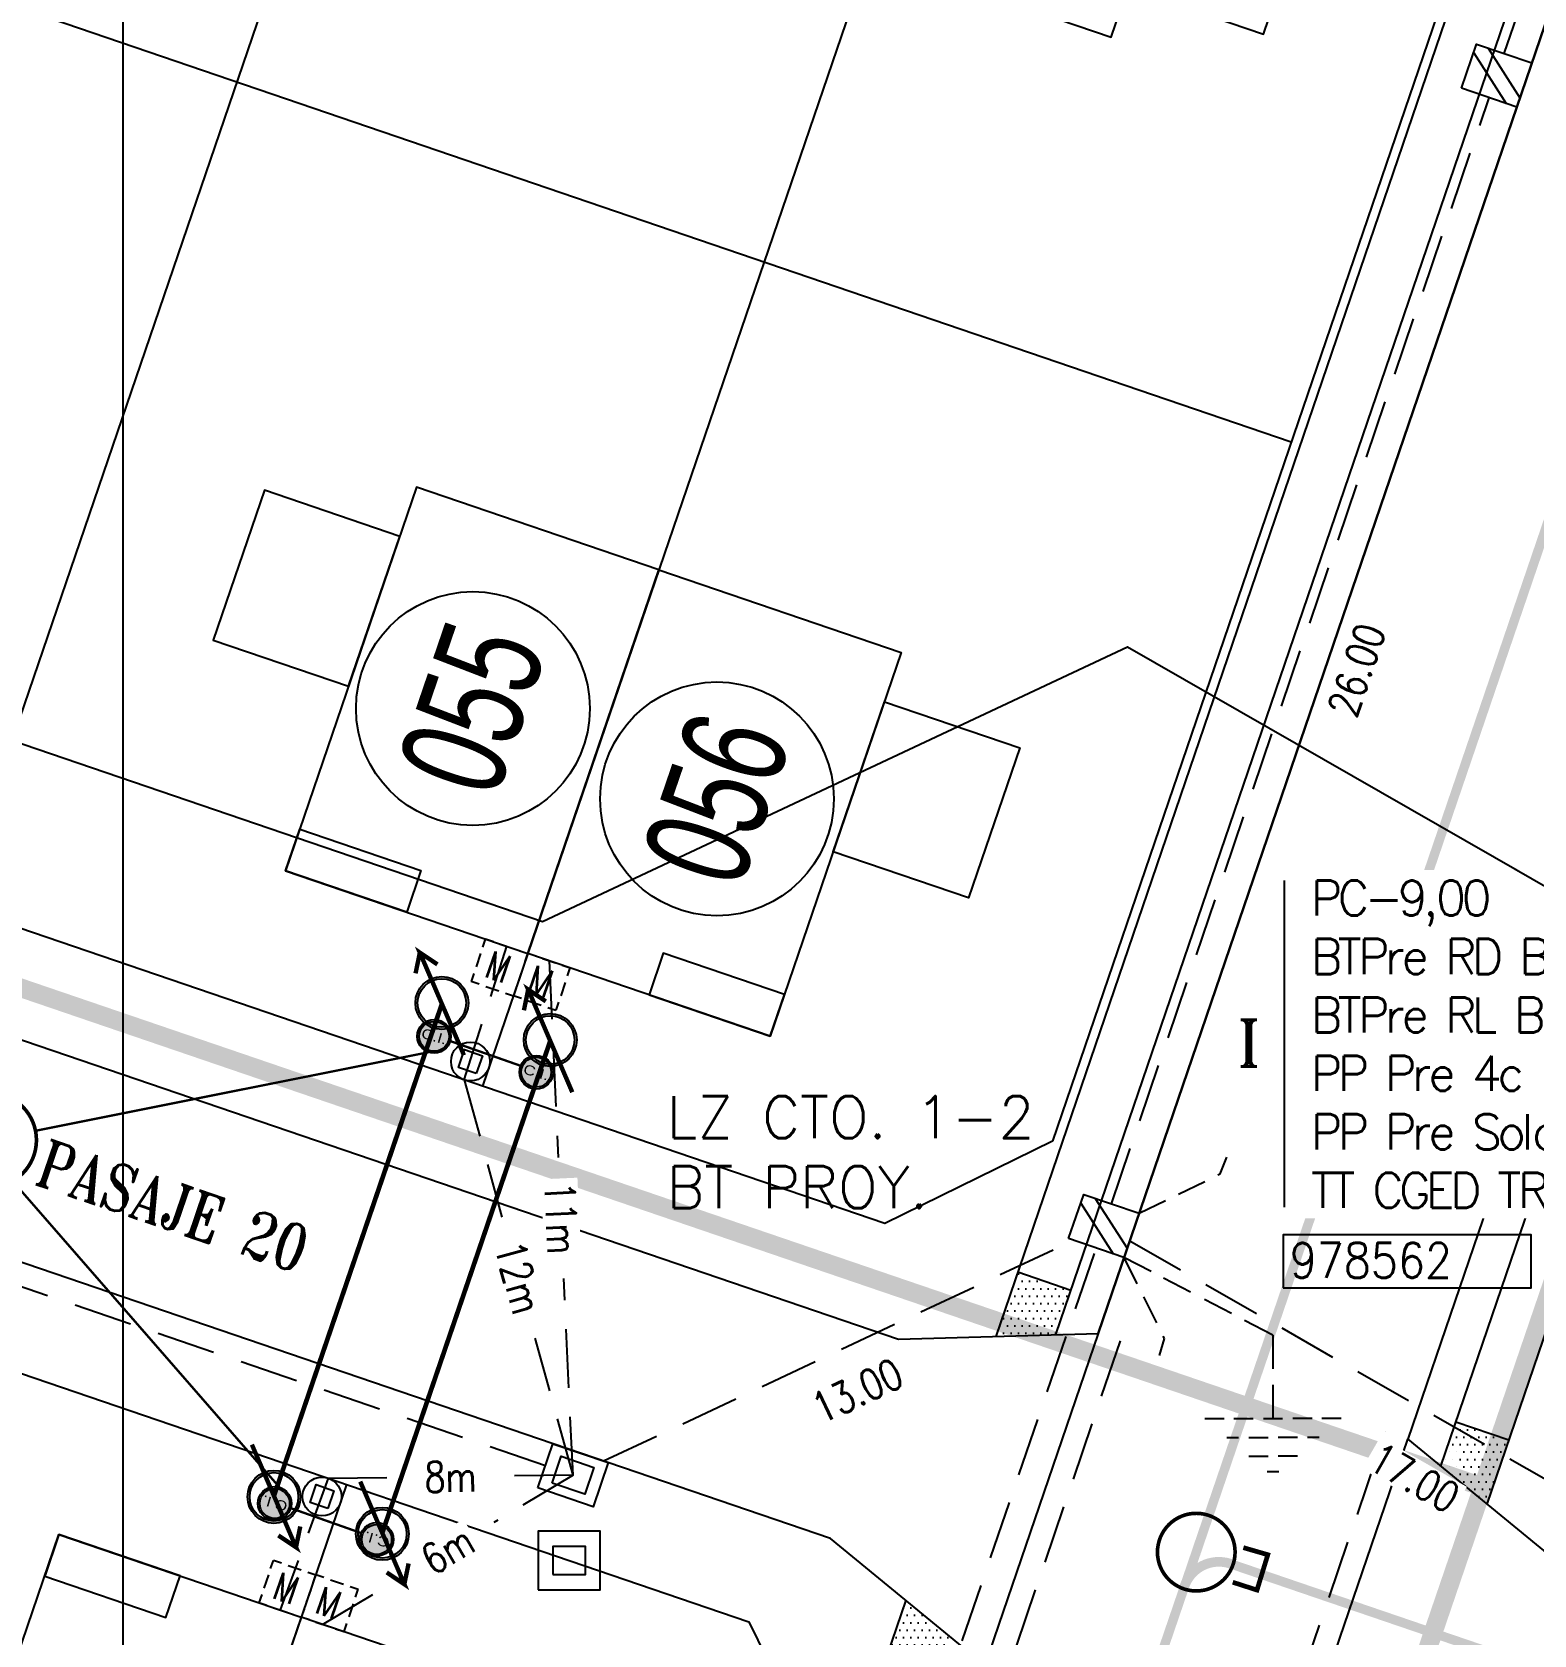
# Model space of a CAD drawing. Extents: x 0 to 336586, y 0 to 6284468.
# Drawn here: x 335298.05 to 335330.17, y 6277815.46 to 6277849.74 of the extents above; entities that cross this region are included whole.
import ezdxf
from ezdxf.enums import TextEntityAlignment as Align

# ---------------------------------------------------------------- set-up
doc = ezdxf.new("R2010")
doc.units = 0
doc.header["$LTSCALE"] = 5
doc.linetypes.add('DASHED', pattern=[0.75, 0.5, -0.25])
doc.linetypes.add('HIDDEN', pattern=[0.375, 0.25, -0.125])
for name, color, linetype in [('ACOM-P', 251, 'DASHED'), ('CALLES-URBANAS', 6, 'Continuous'), ('COTAS', 11, 'Continuous'), ('EQUIPOS', 240, 'Continuous'), ('EQUIPOS_P', 240, 'Continuous'), ('ESTRUCTURAS', 42, 'Continuous'), ('ESTRUCTURAS_E', 42, 'Continuous'), ('ESTRUCTURAS_P', 42, 'Continuous'), ('GRILLA', 254, 'Continuous'), ('LBT_A_P', 100, 'DASHED'), ('LINEA-EDIFICACION-URBANA', 21, 'Continuous'), ('MUROS', 8, 'Continuous'), ('Numero', 42, 'Continuous'), ('PLANTA', 6, 'Continuous'), ('POSTES_E', 41, 'Continuous'), ('POSTES_P', 41, 'Continuous'), ('Prosan Agua Potable D. Arranque', 1, 'Continuous'), ('Prosan Agua Potable D. MAP', 5, 'Continuous'), ('Prosan Agua Potable P. Cañeria Proyectada', 1, 'Continuous'), ('Prosan Alcantarillado D. Union Domiciliaria', 4, 'Continuous'), ('Prosan Alcantarillado P. CI Proyectada', 1, 'Continuous'), ('Prosan Alcantarillado P. Colector Proyectado', 1, 'Continuous'), ('Prosan Pavimentación Solera Rebajada Proyectada', 8, 'HIDDEN'), ('Prosan Pavimentación Vereda Proyectada', 8, 'Continuous'), ('Prosan Pavimentación Vereda Reforzada Proyectada Hatch', 8, 'Continuous'), ('PUNTO-DE-INTERES', 254, 'Continuous'), ('servicios', 6, 'Continuous'), ('TEXTO', 2, 'Continuous'), ('TEXTO-BT_P', 151, 'Continuous')]:
    doc.layers.add(name, color=color, linetype=linetype)
doc.styles.add('2mm', font='simplex.shx', dxfattribs={"width": 0.8, "height": 0.65})
doc.styles.add('ARIAL', font='arial.ttf', dxfattribs={"width": 0.82})
doc.styles.add('ROMANS', font='romans.shx', dxfattribs={"height": 1})
doc.styles.add('ROMANT', font='romant.shx', dxfattribs={"height": 2})
doc.styles.add('Swis-50', font='swissc.ttf', dxfattribs={"width": 0.85})
doc.dimstyles.new('ACOMETIDA 500', dxfattribs={"dimtxt": 0.65, "dimasz": 1.8, "dimexe": 1.25, "dimexo": 0.625, "dimtad": 0, "dimdec": 0, "dimtxsty": '2mm', "dimblk": 'NONE', "dimcen": 2.5, "dimse1": 1, "dimse2": 1, "dimclrd": 256, "dimclrt": 2, "dimadec": 0, "dimazin": 0, "dimtfac": 1, "dimtdec": 0, "dimtmove": 0, "dimatfit": 3, "dimldrblk": 'NONE', "dimfxl": 1, "dimtfill": 1, "dimlwd": -1, "dimarcsym": 2})
doc.dimstyles.new('GRILLA X 500', dxfattribs={"dimtxt": 0.5, "dimasz": 1.8, "dimexe": 1.25, "dimexo": 0.625, "dimtad": 0, "dimdec": 0, "dimtxsty": 'ROMANS', "dimblk": 'NONE', "dimcen": 2.5, "dimse1": 1, "dimse2": 1, "dimsd1": 1, "dimsd2": 1, "dimclrd": 256, "dimclrt": 256, "dimadec": 0, "dimazin": 0, "dimtfac": 1, "dimtdec": 0, "dimtmove": 0, "dimatfit": 3, "dimldrblk": 'NONE', "dimfxlon": 1, "dimtfill": 1, "dimlwd": -1, "dimarcsym": 2})
doc.dimstyles.new('VANO 500', dxfattribs={"dimtxt": 0.65, "dimasz": 1.8, "dimexe": 0, "dimexo": 8, "dimgap": 1.2, "dimtad": 0, "dimdec": 0, "dimzin": 0, "dimdsep": 46, "dimtxsty": '2mm', "dimblk": 'NONE', "dimcen": 0, "dimse1": 1, "dimse2": 1, "dimsd1": 1, "dimsd2": 1, "dimclrd": 7, "dimclrt": 2, "dimadec": 0, "dimazin": 0, "dimtfac": 1, "dimtdec": 0, "dimtofl": 0, "dimtmove": 0, "dimatfit": 3, "dimldrblk": 'NONE', "dimfxl": 1, "dimtfill": 1, "dimtolj": 1, "dimtzin": 0, "dimlwd": 25, "dimarcsym": 0})
pattern_1 = [(0, (398815.021874129, 6883263.931051567), (0.079375, 0.15875), [0, -0.15875])]

# ---------------------------------------------------------------- blocks, each defined once
blk = doc.blocks.new('A$C461B3DCE')
at = {"layer": 'Prosan Agua Potable D. MAP', "ltscale": 2}
h = blk.add_hatch(color=4, dxfattribs=at)
h.dxf.hatch_style = 1
edge = h.paths.add_edge_path()
edge.add_line((0.7710314885518511, 0.5448670548734738), (0.7504819952160025, 0.5306253450311521))
edge.add_arc((0.5218886427903211, 0.3768014163459124), 0.2755298927691394, 393.9372072948622, 430.8894317799293)
edge.add_arc((0.5219586611189867, 0.376749035538496), 0.2755564759331746, 70.90675392884668, 215.492820778389)
edge.add_line((0.2976038094080948, 0.2167606861423788), (0.2770543160722461, 0.2025189763000571))
edge.add_arc((0.5218886427903213, 0.3768014163459125), 0.3005298927691393, 70.88943177992928, 215.4447158899646, ccw=False)
edge.add_arc((0.5218886427903213, 0.3768014163459125), 0.3005298927691391, 394.0026343322039, 430.88943177992934, ccw=False)
h = blk.add_hatch(color=4, dxfattribs=at)
h.dxf.hatch_style = 1
edge = h.paths.add_edge_path()
edge.add_line((0.7622593604771488, 0.557190258923689), (0.7420747884321109, 0.5424359027211417))
edge.add_arc((0.521888642790321, 0.3768014163459126), 0.2755298927691394, 0, 36.95222448506712, ccw=False)
edge.add_arc((0.5218620722195667, 0.376884724929531), 0.2755564759331746, 215.3966110015403, 359.98267785108266, ccw=False)
edge.add_line((0.2972388881172841, 0.2172733325026044), (0.2770543160722462, 0.2025189763000571))
edge.add_arc((0.5218886427903211, 0.3768014163459128), 0.3005298927691393, 215.4447158899647, 360)
edge.add_arc((0.5218886427903211, 0.3768014163459128), 0.3005298927691391, 0, 36.88679744772544)
at = {"layer": 'Prosan Agua Potable D. MAP', "color": 4, "ltscale": 2, "const_width": 0.05}
blk.add_lwpolyline([(9.38084215e-08, 1.08246816e-07), (1.023286459401971, 0.7479937492063158), (0.9377070762315523, 0.5236589383472321), (1.023286459402515, 0.7479937492077511), (0.7832410503892931, 0.7426890532315298)], dxfattribs=at)
at = {"layer": 'Prosan Agua Potable D. MAP', "color": 4, "ltscale": 2}
for radius in [0.3005298927691391, 0.2755298927691391]:
    blk.add_circle((0.5218886427903211, 0.3768014163459128), radius, dxfattribs=at)
blk = doc.blocks.new('agua potable')
at = {"layer": 'Prosan Agua Potable D. Arranque', "color": 4, "const_width": 0.1}
for points, elevation in [([(335796.4113506487, 6282506.651446172), (335795.5763484746, 6282504.205442657)], -499.809), ([(335798.7285504198, 6282505.860414255), (335797.8935482459, 6282503.41441074)], -499.809), ([(335792.8190019564, 6282496.128242993), (335795.5763484743, 6282504.205442657)], -499.8090000075405), ([(335795.1362017275, 6282495.337211081), (335797.8935482482, 6282503.414410738)], -499.8090000075405)]:
    blk.add_lwpolyline(points, dxfattribs=dict(at, elevation=elevation))
at = {"layer": 'Prosan Agua Potable P. Cañeria Proyectada', "color": 4, "const_width": 0.4}
for points in [[(335854.3845758403, 6282600.925275253), (335785.7325795351, 6282399.820380611)], [(335818.6750919091, 6282496.320130608), (335729.9996878592, 6282526.591614163)]]:
    blk.add_lwpolyline(points, dxfattribs=at)
at = {"layer": 'Prosan Agua Potable D. MAP', "color": 4, "ltscale": 20}
for p, xscale, yscale, zscale, rotation in [((335796.8829613023, 6282505.553661993, -499.809), 1.885254132807255, 1.885254132807255, 1.885254132807255, 77.0827137440164), ((335799.2001610729, 6282504.762630079, -499.809), 1.885254132807254, 1.885254132807254, 1.885254132807254, 77.08271373004237), ((335792.3473913033, 6282497.226027172, -499.8090000075405), 1.885254132835699, 1.885254132835699, 1.885254132835699, 257.0827137300424), ((335794.6645910743, 6282496.434995256, -499.8090000075405), 1.885254132835698, 1.885254132835698, 1.885254132835698, 257.0827137440164)]:
    blk.add_blockref('A$C461B3DCE', p, dxfattribs=dict(at, xscale=xscale, yscale=yscale, zscale=zscale, rotation=rotation))
blk = doc.blocks.new('UD')
at = {"layer": 'Prosan Alcantarillado D. Union Domiciliaria', "true_color": 0x57ffab}
h = blk.add_hatch(color=101, dxfattribs=at)
edge = h.paths.add_edge_path()
edge.add_arc((6.984919e-10, 0), 0.3200000000000001, 0, 360)
at = {"layer": 'Prosan Alcantarillado D. Union Domiciliaria', "color": 7}
for radius in [0.36, 0.3200000000000001]:
    blk.add_circle((6.984919e-10, 0), radius, dxfattribs=at)
at = {"layer": 'Prosan Alcantarillado D. Union Domiciliaria', "color": 7, "ltscale": 10, "style": 'ARIAL', "oblique": 359.9999998988733, "width": 1.199999998176862}
blk.add_text('C.I.', height=0.2121039574924962, dxfattribs=at).set_placement((0, 0), align=Align.MIDDLE_CENTER)
blk = doc.blocks.new('ALCANTARILLADO')
at = {"layer": 'Prosan Alcantarillado D. Union Domiciliaria', "color": 5, "ltscale": 20, "const_width": 0.05}
for points in [[(12.26593208346458, -143.1188946098555), (13.77064815659105, -143.6478326946963)], [(11.80113680479553, -143.3572317856597), (3.39477147236903, -145.0378686070908)], [(8.611982561589684, -152.6626870337641), (2.906909269971948, -146.1137466283981)], [(8.855274362656928, -153.1099108022172), (10.35897624528297, -153.6417252544779)]]:
    blk.add_lwpolyline(points, dxfattribs=at)
at = {"layer": 'Prosan Alcantarillado P. CI Proyectada', "color": 5, "ltscale": 2, "const_width": 0.078}
for points in [[(1.389908677891071, -145.2363154797349, 1), (3.414414293045411, -145.2363154797349, 1)], [(27.39050487318309, -154.0501147324685, 1), (29.05101048844517, -154.0501147324685, 1)]]:
    blk.add_lwpolyline(points, format="xyb", close=True, dxfattribs=at)
at = {"layer": 'Prosan Alcantarillado P. CI Proyectada', "color": 5, "ltscale": 2, "const_width": 0.1014}
blk.add_lwpolyline([(29.00172901408223, -154.6941174662206), (29.51937903527869, -154.8611226548674), (29.75082446658053, -154.1053135509137), (29.22842095028318, -153.9538313898956)], dxfattribs=at)
at = {"layer": 'Prosan Alcantarillado P. Colector Proyectado', "color": 5, "const_width": 0.2}
for points in [[(47.11963344694232, -98.68692754965741), (28.22014798456075, -154.0499065995682)], [(28.22054205274617, -154.0500411273679), (13.36045500034379, -197.5836811513873)], [(104.9803036586818, -180.2538333239499), (29.00648877129424, -154.3183429532219)]]:
    blk.add_lwpolyline(points, dxfattribs=at)
at = {"layer": 'Prosan Alcantarillado P. Colector Proyectado', "color": 5, "const_width": 0.2072855569235698}
blk.add_lwpolyline([(29.00648877296771, -154.3183429476339, 0.4646920470351836), (27.94401864455722, -154.8600849362556, 0.4350435866282677)], format="xyb", dxfattribs=at)
at = {"layer": 'Prosan Alcantarillado D. Union Domiciliaria', "color": 5, "ltscale": 20}
for p, rotation in [((11.92047994896711, -143.0175890151877), 343.655956915462), ((14.10350587467838, -143.7849667157279), 343.655956915462), ((8.510016577653005, -153.0079448196338), 163.546395338698), ((10.69157112755056, -153.7794955170248), 163.546395338698)]:
    blk.add_blockref('UD', p, dxfattribs=dict(at, rotation=rotation))
blk = doc.blocks.new('A$C12F70A7C')
at = {"layer": 'MUROS'}
for points in [[(0, -8.672000000951812), (-5.476999999998952, -8.672000000951812), (-5.476999999998952, 0), (0, 0)], [(-2.738500000006752, 0), (-5.476999999998952, 0), (-5.476999999998952, -0.9399999999441206), (-2.738500000006752, -0.9399999999441206)], [(0, -8.672000000951812), (5.4769999999844, -8.672000000951812), (5.4769999999844, 0), (0, 0)], [(2.7384999999922, 0), (5.4769999999844, 0), (5.4769999999844, -0.9399999999441206), (2.7384999999922, -0.9399999999441206)], [(-5.476999999998952, -7.557999999960883), (-8.53499999998894, -7.557999999960883), (-8.53499999998894, -4.169999999925493), (-5.476999999998952, -4.169999999925493)], [(5.4769999999844, -7.557999999960883), (8.534999999974389, -7.557999999960883), (8.534999999974389, -4.169999999925493), (5.4769999999844, -4.169999999925493)]]:
    blk.add_lwpolyline(points, close=True, dxfattribs=at)
blk = doc.blocks.new('PLANTA')
at = {"layer": 'Prosan Pavimentación Vereda Reforzada Proyectada Hatch'}
h = blk.add_hatch(dxfattribs=at)
h.set_pattern_fill('DOTS', color=256, scale=0.1)
h.set_pattern_definition(pattern_1)
h.paths.add_polyline_path([(335809.8615495291, 6282500.524195222), (335808.7258986769, 6282500.911876975), (335808.257449892, 6282499.539632196), (335809.5384814016, 6282499.577819511)])
h = blk.add_hatch(dxfattribs=at)
h.set_pattern_fill('DOTS', color=256, scale=0.1)
h.set_pattern_definition(pattern_1)
h.paths.add_polyline_path([(335819.2306690607, 6282497.325820759), (335818.0950182084, 6282497.713502511), (335817.7719500808, 6282496.767126801), (335818.7622202758, 6282495.953575979)])
h = blk.add_hatch(dxfattribs=at)
h.set_pattern_fill('DOTS', color=256, scale=0.1)
h.set_pattern_definition(pattern_1)
h.paths.add_polyline_path([(335807.3214263761, 6282493.0833162), (335806.3311561812, 6282493.896867023), (335805.8627073963, 6282492.524622243), (335806.9983582486, 6282492.13694049)])
at = {"layer": 'CALLES-URBANAS', "flags": 128}
blk.add_lwpolyline([(335738.5213247423, 6282524.158046557), (335749.5864081118, 6282556.571414633, -0.4142135623730951), (335757.2030711388, 6282560.311260128), (335817.7711165945, 6282539.634899964, -0.4142135623730951), (335821.5109620905, 6282532.018236937), (335810.445878721, 6282499.604868861), (335821.5109620905, 6282532.018236937, 0.4142135623730951), (335817.7711165945, 6282539.634899964), (335757.2030711388, 6282560.311260128, 0.4142135623730951), (335749.5864081118, 6282556.571414633), (335738.5213247423, 6282524.158046557), (335741.8222253919, 6282521.446210481), (335806.1757736887, 6282499.477577806), (335810.445878721, 6282499.604868861)], format="xyb", dxfattribs=at)
for points in [[(335905.6985939573, 6282467.08806182), (335922.1750684638, 6282515.353223043), (335918.8741678141, 6282518.065059118), (335837.8170882315, 6282545.735844245), (335833.5469831992, 6282545.608553191), (335817.0705086927, 6282497.343391968), (335820.3714093423, 6282494.631555892), (335901.4284889249, 6282466.960770765)], [(335808.0228677643, 6282492.507051034), (335804.7219671145, 6282495.218887109), (335740.3684188178, 6282517.187519785), (335736.0983137855, 6282517.06022873), (335723.6601908738, 6282480.624763886), (335726.9610915235, 6282477.91292781), (335791.3146398202, 6282455.944295134), (335795.5847448525, 6282456.07158619), (335808.0228677642, 6282492.507051034), (335795.5847448525, 6282456.07158619)]]:
    blk.add_lwpolyline(points, dxfattribs=at)
at = {"layer": 'CALLES-URBANAS'}
blk.add_lwpolyline([(335821.5109620905, 6282532.018236937), (335820.7065427369, 6282532.292844845), (335809.5384814016, 6282499.577819511)], dxfattribs=at)
at = {"layer": 'LINEA-EDIFICACION-URBANA', "ltscale": 0.2}
for p, q in [((335798.0378344599, 6282543.993839512), (335786.0035467076, 6282508.741344305)), ((335814.5759783449, 6282518.667801534), (335746.9101150622, 6282541.767172656)), ((335809.3154783406, 6282540.143944324), (335797.2811905884, 6282504.891449118)), ((335794.3735774402, 6282496.374067726), (335782.4200567199, 6282461.358166447))]:
    blk.add_line(p, q, dxfattribs=at)
for points in [[(335809.4726091239, 6282503.718308659), (335805.8820797396, 6282501.955328586), (335743.5697259151, 6282523.227150397), (335741.8067458412, 6282526.817679781), (335752.0134842831, 6282556.71666553), (335755.6040136674, 6282558.479645604), (335817.9163674919, 6282537.207823792), (335819.6793475657, 6282533.617294408)], [(335794.6114752553, 6282460.185025988), (335791.0209458711, 6282458.422045914), (335728.7085920466, 6282479.693867726), (335726.9456119727, 6282483.28439711), (335737.0715833826, 6282512.946788931), (335740.6621127669, 6282514.709769005), (335802.9744665914, 6282493.437947193), (335804.7374466652, 6282489.847417809)]]:
    blk.add_lwpolyline(points, close=True, dxfattribs=at)
at = {"layer": 'Prosan Pavimentación Solera Rebajada Proyectada', "linetype": 'Continuous', "flags": 128}
for points in [[(335810.445878721, 6282499.604868861), (335808.0228677642, 6282492.507051034)], [(335814.6474977359, 6282490.245574141), (335817.0705086928, 6282497.343391968)]]:
    blk.add_lwpolyline(points, dxfattribs=at)
at = {"layer": 'Prosan Pavimentación Solera Rebajada Proyectada', "flags": 128}
for points in [[(335810.9190665762, 6282499.443334797), (335808.4960556194, 6282492.34551697)], [(335814.1743098808, 6282490.407108204), (335816.5973208377, 6282497.504926031)]]:
    blk.add_lwpolyline(points, dxfattribs=at)
at = {"layer": 'Prosan Pavimentación Vereda Proyectada'}
for points in [[(335740.2130363253, 6282522.768230568), (335751.850972981, 6282556.859679487), (335755.5902269621, 6282558.695684586), (335818.0593814483, 6282537.370335095), (335819.8953865477, 6282533.631081114), (335808.257449892, 6282499.539632196)], [(335834.4543805186, 6282545.635602539), (335817.7719500808, 6282496.767126801)], [(335835.7354120283, 6282545.673789856), (335818.7622202758, 6282495.953575979)], [(335809.8615495291, 6282500.524195222), (335808.7258986768, 6282500.911876975)], [(335818.0950182084, 6282497.713502511), (335819.2306690607, 6282497.325820759)], [(335806.3311561812, 6282493.896867023), (335793.3963160234, 6282456.006349524)]]:
    blk.add_lwpolyline(points, dxfattribs=at)
at = {"layer": 'PUNTO-DE-INTERES', "color": 8}
for centre in [(335797.0741233868, 6282512.970214763), (335802.2942033998, 6282511.037747793)]:
    blk.add_circle(centre, 2.5, dxfattribs=at)
at = {"layer": 'PUNTO-DE-INTERES', "xscale": -1, "rotation": 341.1514259085047}
for p in [(335808.3462739579, 6282537.304817194), (335808.3462739579, 6282537.304817194), (335808.3462739579, 6282537.304817194), (335793.4043730575, 6282493.534940595), (335793.4043730575, 6282493.534940595), (335793.4043730575, 6282493.534940595)]:
    blk.add_blockref('A$C12F70A7C', p, dxfattribs=at)
at = {"layer": 'PUNTO-DE-INTERES', "rotation": 161.1514259085047}
blk.add_blockref('A$C12F70A7C', (335798.2503949711, 6282507.730576248), dxfattribs=at)
blk.add_blockref('A$C12F70A7C', (335798.2503949711, 6282507.730576248), dxfattribs=at)
blk.add_blockref('A$C12F70A7C', (335798.2503949711, 6282507.730576248), dxfattribs=at)
at = {"layer": 'PUNTO-DE-INTERES', "color": 8, "char_height": 2.25, "attachment_point": 5, "rotation": 71.15142590850466, "line_spacing_factor": 0.6, "style": 'Swis-50'}
for s, insert in [('\\fArial Narrow|b0|i0|c00|p39;\\H1x;\\W0.8;055', (335797.0629422683, 6282512.974031707)), ('\\fArial Narrow|b0|i0|c00|p39;\\H1x;\\W0.8;056', (335802.288941697, 6282511.039544002))]:
    blk.add_mtext(s, dxfattribs=dict(at, insert=insert))
at = {"layer": 'TEXTO', "style": 'ROMANT', "width": 0.8}
blk.add_text('PASAJE 20', height=1, rotation=341.1514259368298, dxfattribs=at).set_placement((335790.6632918518, 6282502.325318937), align=Align.MIDDLE_CENTER)
blk = doc.blocks.new('EM-BT_P')
at = {"layer": 'EQUIPOS'}
for p, q in [((-1.59583581811421, 0.990598165203636), (-1.59583581811421, 1.595838092819461)), ((-0.990595890498426, 1.595417830392476), (-1.59583581811421, 1.595417830392476)), ((-0.4940528739877835, 1.595417830392476), (0.4940729303437621, 1.595417830392476)), ((0.9906159468543903, 1.595417830392476), (1.595855874470174, 1.595417830392476)), ((1.595855874470174, 0.990598165203636), (1.595855874470174, 1.595838092819461)), ((-1.59583581811421, 0.4940551486930361), (-1.59583581811421, -0.4940706556385237)), ((1.595855874470174, 0.4940551486930361), (1.595855874470174, -0.4940706556385237)), ((-1.59583581811421, -0.9906136721491804), (-1.59583581811421, -1.595853599764949)), ((1.595855874470174, -0.9906136721491804), (1.595855874470174, -1.595853599764949)), ((-0.990595890498426, -1.595433337337964), (-1.59583581811421, -1.595433337337964)), ((-0.4940528739877835, -1.595433337337964), (0.4940729303437621, -1.595433337337964)), ((0.9906159468543903, -1.595433337337964), (1.595855874470174, -1.595433337337964))]:
    blk.add_line(p, q, dxfattribs=at)
at = {"layer": 'EQUIPOS', "style": 'ROMANS', "width": 0.8}
blk.add_text('M', height=1.98, dxfattribs=at).set_placement((-0.9147899827143248, -0.9896123134684556))
blk = doc.blocks.new('PC-9_P')
at = {"layer": 'POSTES_E'}
for p, q in [((0.6083982158431285, 1.249984817137545), (-1.000003517699549, -0.7605173497908027)), ((0.9999964823004506, 0.728340590182853), (-0.5826881361359098, -1.250015182862455))]:
    blk.add_line(p, q, dxfattribs=at)
blk.add_lwpolyline([(-1.000003517699549, 1.249984817137545), (0.9999964823004506, 1.249984817137545), (0.9999964823004506, -1.250015182862455), (-1.000003517699549, -1.250015182862455)], close=True, dxfattribs=at)
blk = doc.blocks.new('PC-11-5-R_P')
at = {"layer": 'POSTES_P'}
for points in [[(-0.9999657893680478, 1.250017720109184), (1.000034210631952, 1.250017720109184), (1.000034210631952, -1.249982279890816), (-0.9999657893680478, -1.249982279890816)], [(-0.6076441962093213, 0.7368020719475794), (0.607712617473112, 0.7368020719475794), (0.607712617473112, -0.7367666317292105), (-0.6076441962093213, -0.7367666317292105)]]:
    blk.add_lwpolyline(points, close=True, dxfattribs=at)
blk = doc.blocks.new('*D139')
at = {"layer": 'Defpoints', "color": 0, "ltscale": 0.5, "transparency": 16777216}
for p in [(335337.7808498982, 6277873.41507794), (335329.3780288631, 6277848.810348921), (335330.5748530533, 6277848.402566998)]:
    blk.add_point(p, dxfattribs=at)
at = {"layer": 'COTAS', "color": 2, "ltscale": 0.5, "transparency": 16777216, "insert": (335334.7675285747, 6277860.707907695), "char_height": 0.65, "attachment_point": 5, "rotation": 71.1849972930792, "style": '2mm', "bg_fill": 3, "box_fill_scale": 1.1, "bg_fill_color": 256, "bg_fill_true_color": 13158600, "bg_fill_transparency": 0}
blk.add_mtext('\\A1;26.00', dxfattribs=at)
blk = doc.blocks.new('_None')
blk = doc.blocks.new('*D140')
at = {"layer": 'Defpoints', "color": 0, "ltscale": 0.5, "transparency": 16777216}
for p in [(335329.3780288631, 6277848.810348921), (335320.9752015248, 6277824.205624166), (335322.1895026567, 6277823.791887499)]:
    blk.add_point(p, dxfattribs=at)
at = {"layer": 'COTAS', "color": 2, "ltscale": 0.5, "transparency": 16777216, "insert": (335326.3821778544, 6277836.097227248), "char_height": 0.65, "attachment_point": 5, "rotation": 71.1849972930792, "style": '2mm', "bg_fill": 3, "box_fill_scale": 1.1, "bg_fill_color": 256, "bg_fill_true_color": 13158600, "bg_fill_transparency": 0}
blk.add_mtext('\\A1;26.00', dxfattribs=at)
blk = doc.blocks.new('*D141')
at = {"layer": 'Defpoints', "color": 0, "ltscale": 0.5, "transparency": 16777216}
for p in [(335320.9752015248, 6277824.205624166), (335313.544694395, 6277802.438954413), (335314.7716895698, 6277802.020892633)]:
    blk.add_point(p, dxfattribs=at)
at = {"layer": 'COTAS', "color": 2, "ltscale": 0.5, "transparency": 16777216, "insert": (335318.4805961126, 6277812.906390067), "char_height": 0.65, "attachment_point": 5, "rotation": 71.1849972930792, "style": '2mm', "bg_fill": 3, "box_fill_scale": 1.1, "bg_fill_color": 256, "bg_fill_true_color": 13158600, "bg_fill_transparency": 0}
blk.add_mtext('\\A1;23.00', dxfattribs=at)
blk = doc.blocks.new('*D178')
at = {"layer": 'Defpoints', "color": 0, "linetype": 'HIDDEN', "ltscale": 0.25, "transparency": 16777216}
for p in [(335320.9751916588, 6277824.205619534), (335335.6212326474, 6277815.809595848), (335334.9397252719, 6277814.62077298)]:
    blk.add_point(p, dxfattribs=at)
at = {"layer": 'COTAS', "color": 2, "linetype": 'HIDDEN', "ltscale": 0.25, "transparency": 16777216, "insert": (335327.6167047773, 6277818.818784824), "char_height": 0.65, "attachment_point": 5, "rotation": 330.1759768882587, "style": '2mm', "bg_fill": 3, "box_fill_scale": 1.1, "bg_fill_color": 256, "bg_fill_true_color": 13158600, "bg_fill_transparency": 0}
blk.add_mtext('\\A1;17.00', dxfattribs=at)
blk = doc.blocks.new('*D216')
at = {"layer": 'Defpoints', "color": 0, "ltscale": 0.5, "transparency": 16777216}
for p in [(335282.6494629367, 6277828.08113912), (335309.9995802036, 6277819.982159421), (335309.6211735287, 6277818.873678409)]:
    blk.add_point(p, dxfattribs=at)
at = {"layer": 'COTAS', "color": 2, "ltscale": 0.5, "transparency": 16777216, "insert": (335296.5137221441, 6277824.585881681), "char_height": 0.65, "attachment_point": 5, "rotation": 341.15142585801135, "style": '2mm', "bg_fill": 3, "box_fill_scale": 1.1, "bg_fill_color": 256, "bg_fill_true_color": 13158600, "bg_fill_transparency": 0}
blk.add_mtext('\\A1;29.00', dxfattribs=at)
blk = doc.blocks.new('*D217')
at = {"layer": 'Defpoints', "color": 0, "linetype": 'HIDDEN', "ltscale": 0.25, "transparency": 16777216}
for p in [(335320.9751945962, 6277824.205628139), (335321.3782048505, 6277823.347442174), (335309.621165683, 6277818.873695117)]:
    blk.add_point(p, dxfattribs=at)
at = {"layer": 'COTAS', "color": 2, "linetype": 'HIDDEN', "ltscale": 0.25, "transparency": 16777216, "insert": (335315.7011903939, 6277820.681475664), "char_height": 0.65, "attachment_point": 5, "rotation": 25.155085056616134, "style": '2mm', "bg_fill": 3, "box_fill_scale": 1.1, "bg_fill_color": 256, "bg_fill_true_color": 13158600, "bg_fill_transparency": 0}
blk.add_mtext('\\A1;13.00', dxfattribs=at)
blk = doc.blocks.new('*D275')
at = {"layer": 'ACOM-P', "ltscale": 0.5, "transparency": 16777216}
for p, q in [((335309.6211706693, 6277818.873697461), (335307.9259579573, 6277817.864423399)), ((335304.2630762085, 6277815.683663713), (335305.9582889215, 6277816.692937776))]:
    blk.add_line(p, q, dxfattribs=at)
at = {"layer": 'Defpoints', "color": 0, "ltscale": 0.5, "transparency": 16777216}
for p in [(335309.6211706698, 6277818.873697461), (335309.6211706693, 6277818.873697461), (335304.2630762095, 6277815.683663712)]:
    blk.add_point(p, dxfattribs=at)
at = {"layer": 'ACOM-P', "color": 2, "ltscale": 0.5, "transparency": 16777216, "insert": (335306.9421234392, 6277817.278680587), "char_height": 0.65, "attachment_point": 5, "rotation": 30.76818157395262, "style": '2mm', "bg_fill": 3, "box_fill_scale": 1.1, "bg_fill_color": 256, "bg_fill_true_color": 13158600, "bg_fill_transparency": 0}
blk.add_mtext('6m', dxfattribs=at)
blk = doc.blocks.new('PM-6_P')
at = {"layer": 'POSTES_E'}
blk.add_lwpolyline([(-0.6677519658405187, 0.6677414800509212), (0.6677199434739736, 0.6677414800509212), (0.6677199434739736, -0.66773042926323), (-0.6677519658405187, -0.66773042926323)], close=True, dxfattribs=at)
blk.add_circle((-1.601118327254625e-05, 5.52539384557349e-06), 1.386432699211355, dxfattribs=at)
blk = doc.blocks.new('*D276')
at = {"layer": 'ACOM-P', "ltscale": 0.5, "transparency": 16777216}
for p, q in [((335304.3862599308, 6277818.811599034), (335305.858797236, 6277818.829061069)), ((335309.6211735445, 6277818.87367708), (335308.1486362394, 6277818.856215047))]:
    blk.add_line(p, q, dxfattribs=at)
at = {"layer": 'Defpoints', "color": 0, "ltscale": 0.5, "transparency": 16777216}
for p in [(335304.386259915, 6277818.811600363), (335304.3862599308, 6277818.811599034), (335309.6211735287, 6277818.873678409)]:
    blk.add_point(p, dxfattribs=at)
at = {"layer": 'ACOM-P', "color": 2, "ltscale": 0.5, "transparency": 16777216, "insert": (335307.0037167377, 6277818.842638058), "char_height": 0.65, "attachment_point": 5, "rotation": 0.6794082241699297, "style": '2mm', "bg_fill": 3, "box_fill_scale": 1.1, "bg_fill_color": 256, "bg_fill_true_color": 13158600, "bg_fill_transparency": 0}
blk.add_mtext('8m', dxfattribs=at)
blk = doc.blocks.new('*D277')
at = {"layer": 'ACOM-P', "ltscale": 0.5, "transparency": 16777216}
for p, q in [((335309.1090573903, 6277829.879180047), (335309.3050081328, 6277825.668601806)), ((335309.6212284572, 6277818.873677732), (335309.4252777148, 6277823.084255972))]:
    blk.add_line(p, q, dxfattribs=at)
at = {"layer": 'Defpoints', "color": 0, "ltscale": 0.5, "transparency": 16777216}
for p in [(335309.1090573904, 6277829.879180047), (335309.1090573903, 6277829.879180047), (335309.6212284573, 6277818.873677732)]:
    blk.add_point(p, dxfattribs=at)
at = {"layer": 'ACOM-P', "color": 2, "ltscale": 0.5, "transparency": 16777216, "insert": (335309.3651429234, 6277824.376428889), "char_height": 0.65, "attachment_point": 5, "rotation": 272.66449292850376, "style": '2mm', "bg_fill": 3, "box_fill_scale": 1.1, "bg_fill_color": 256, "bg_fill_true_color": 13158600, "bg_fill_transparency": 0}
blk.add_mtext('11m', dxfattribs=at)
blk = doc.blocks.new('*D278')
at = {"layer": 'ACOM-P', "ltscale": 0.5, "transparency": 16777216}
for p, q in [((335307.2931683597, 6277827.329194112), (335308.1006179084, 6277824.396345224)), ((335309.6210803303, 6277818.873663925), (335308.8136307814, 6277821.806512813))]:
    blk.add_line(p, q, dxfattribs=at)
at = {"layer": 'Defpoints', "color": 0, "ltscale": 0.5, "transparency": 16777216}
for p in [(335307.2931683597, 6277827.329194112), (335307.2932141065, 6277827.329206706), (335309.6211260771, 6277818.873676519)]:
    blk.add_point(p, dxfattribs=at)
at = {"layer": 'ACOM-P', "color": 2, "ltscale": 0.5, "transparency": 16777216, "insert": (335308.4571243445, 6277823.101429018), "char_height": 0.65, "attachment_point": 5, "rotation": 285.3928885322216, "style": '2mm', "bg_fill": 3, "box_fill_scale": 1.1, "bg_fill_color": 256, "bg_fill_true_color": 13158600, "bg_fill_transparency": 0}
blk.add_mtext('12m', dxfattribs=at)
blk = doc.blocks.new('LZ-P')
at = {"layer": 'ESTRUCTURAS', "linetype": 'DASHED', "ltscale": 0.5}
for points in [[(-1, 0), (-3.720051217649598, 2.741180723533034), (-4.480327243276406, 2.774263823404908)], [(1, 0), (3.720051217649598, 2.741180723533034), (4.480327243276406, 2.774263823404908)]]:
    blk.add_lwpolyline(points, dxfattribs=at)
blk = doc.blocks.new('TT-S_P')
at = {"layer": 'ESTRUCTURAS_E', "ltscale": 3}
for p, q in [((1.657170947816326, -0.8640653022951028), (0, 0)), ((4.069243126028397, -2.121743563292085), (2.412072178212014, -1.257678260997011)), ((6.570607230804427, -3.425979516855932), (4.913436282988101, -2.561914214560829)), ((9.105852084715393, -4.74788122770434), (7.368990578442236, -3.8422644810191)), ((9.105852084715535, -4.747881227704397), (9.105852084715535, -6.800140530395112)), ((9.105852084715535, -7.785268621837815), (9.105852084715535, -9.837527924528558)), ((4.937199434267285, -9.837527924525233), (6.115733717630775, -9.837527924525233)), ((6.713632307243472, -9.837527924525233), (7.892166590607018, -9.837527924525233)), ((8.516584943035012, -9.837527924528558), (9.695119226398559, -9.837527924528558)), ((11.49807186218996, -9.837527924525233), (10.31953757882647, -9.837527924525233)), ((13.27450473516626, -9.837527924525233), (12.09597045180271, -9.837527924525233)), ((6.287813355392416, -11.00585093154979), (7.003679050656899, -11.00585093154979)), ((7.628097403084865, -11.00585093155311), (8.806631686448354, -11.00585093155311)), ((10.60958432223984, -11.00585093154979), (9.431050038876348, -11.00585093154979)), ((11.92389081404107, -11.00585093154979), (11.20748291185259, -11.00585093154979)), ((7.628097403084865, -12.14540153467328), (8.806631686448354, -12.14540153467328)), ((10.60958432223984, -12.14540153467001), (9.431050038876348, -12.14540153467001)), ((9.468130448197767, -13.10210014875597), (8.743573721235746, -13.10210014875597))]:
    blk.add_line(p, q, dxfattribs=at)
blk = doc.blocks.new('CA 3Ø-P')
at = {"layer": 'ESTRUCTURAS'}
for points in [[(-1.307126184576191, -1.266878571361303), (1.346075665089302, -1.266878571361303), (1.346075665089302, 1.246819127351046), (-1.307126184576191, 1.246819127351046)], [(-0.676001158892177, -0.6099489843472838), (0.7149506394052878, -0.6099489843472838), (0.7149506394052878, 0.5898895403370261), (-0.676001158892177, 0.5898895403370261)]]:
    blk.add_lwpolyline(points, close=True, dxfattribs=at)
blk = doc.blocks.new('*U417')
at = {"layer": 'GRILLA', "lineweight": -3}
blk.add_lwpolyline([(300, 150), (300, 250)], dxfattribs=at)
blk = doc.blocks.new('*D439')
at = {"layer": 'Defpoints', "color": 0, "ltscale": 0.5, "transparency": 16777216}
for p in [(335301.7893708139, 6277932.198101984), (335300, 6277899.167990658), (0, 0)]:
    blk.add_point(p, dxfattribs=at)
at = {"layer": 'GRILLA', "ltscale": 0.5, "transparency": 16777216, "insert": (335301.7893708129, 6277936.632625794), "char_height": 1, "attachment_point": 5, "rotation": 90, "style": 'ROMANS', "bg_fill": 3, "box_fill_scale": 1.1, "bg_fill_color": 256, "bg_fill_true_color": 13158600, "bg_fill_transparency": 0}
blk.add_mtext('X-335300', dxfattribs=at)
blk = doc.blocks.new('*D440')
at = {"layer": 'Defpoints', "color": 0, "ltscale": 0.5, "transparency": 16777216}
for p in [(335402.3497128253, 6277986.733224559), (335398.5975279866, 6277900), (0, 0)]:
    blk.add_point(p, dxfattribs=at)
at = {"layer": 'GRILLA', "ltscale": 0.5, "transparency": 16777216, "insert": (335402.3497128243, 6277991.143938844), "char_height": 1, "attachment_point": 5, "rotation": 90, "style": 'ROMANS', "bg_fill": 3, "box_fill_scale": 1.1, "bg_fill_color": 256, "bg_fill_true_color": 13158600, "bg_fill_transparency": 0}
blk.add_mtext('X-335399', dxfattribs=at)

msp = doc.modelspace()

# ---------------------------------------------------------------- linework, layer by layer
at = {"layer": 'LBT_A_P', "ltscale": 0.5}
for points in [[(335329.5396145189, 6277849.283519162), (335337.6192570574, 6277872.941910151)], [(335321.1367868699, 6277824.678794264), (335329.2164288401, 6277848.337183589)], [(335309.0296858512, 6277819.07561504), (335283.122649127, 6277827.919605624)], [(335310.2726429927, 6277819.179633098), (335320.3237288917, 6277823.899688383)], [(335321.5275268081, 6277823.888995839), (335335.0689021745, 6277816.126209738)], [(335313.7062263764, 6277802.912141122), (335320.813661479, 6277823.732438101)]]:
    msp.add_lwpolyline(points, dxfattribs=at)

# ---------------------------------------------------------------- block references
at = {"layer": 'EQUIPOS_P', "ltscale": 5, "xscale": 0.3, "yscale": 0.3, "zscale": 0.3, "rotation": 341.1514259146094}
for p in [(335308.048223368, 6277829.735442453), (335308.954425948, 6277829.426221614), (335303.5115008802, 6277816.44584933), (335304.4177034601, 6277816.136628491)]:
    msp.add_blockref('EM-BT_P', p, dxfattribs=at)
at = {"layer": 'GRILLA', "lineweight": -3}
msp.add_blockref('*U417', (335000, 6277600), dxfattribs=at)
at = {"layer": 'PLANTA'}
msp.add_blockref('PLANTA', (-489.5943777723587, -4677.696606804617), dxfattribs=at)
at = {"layer": 'POSTES_P', "ltscale": 5}
for name, p, xscale, yscale, zscale, rotation in [('PC-9_P', (335329.3780222479, 6277848.81035304), 0.5, 0.5, 0.5, 71.14430893069795), ('PC-9_P', (335320.9751945976, 6277824.205628138), 0.4999999999999999, 0.4999999999999999, 0.4999999999999999, 71.15142590674998), ('PC-11-5-R_P', (335309.6211735288, 6277818.873678409), 0.4999999999999999, 0.4999999999999999, 0.4999999999999999, 71.15142591161398)]:
    msp.add_blockref(name, p, dxfattribs=dict(at, xscale=xscale, yscale=yscale, zscale=zscale, rotation=rotation))
at = {"layer": 'servicios', "color": 1}
msp.add_blockref('ALCANTARILLADO', (335294.7307215866, 6277971.279013176), dxfattribs=at)
at = {"layer": 'servicios'}
msp.add_blockref('agua potable', (-489.5943777723587, -4677.696606804617), dxfattribs=at)

# ---------------------------------------------------------------- texts
at = {"layer": 'LBT_A_P', "insert": (335311.6234966314, 6277824.582965188), "char_height": 0.9, "attachment_point": 7, "style": 'ROMANS'}
msp.add_mtext('LZ CTO. 1-2\\PBT PROY.', dxfattribs=at)

# ---------------------------------------------------------------- next in the draw order: dimensions: what is measured, and where the dimension line sits
at = {"layer": 'COTAS', "ltscale": 0.5}
for base, p1, p2, angle, picture, middle in [((335330.5748530533, 6277848.402566998), (335337.7808498981, 6277873.415077941), (335329.3780288635, 6277848.810348921), 71.1849972930792, '*D139', (335334.7675285747, 6277860.707907695)), ((335309.9995802036, 6277819.982159421), (335282.6494629363, 6277828.08113912), (335309.6211735288, 6277818.873678409), 161.1514258580113, '*D216', (335296.5137221441, 6277824.585881681))]:
    dim = msp.add_linear_dim(base=base, p1=p1, p2=p2, angle=angle, dimstyle='VANO 500', override={"dimpost": '.00', "dimsah": 1, "dimtmove": 1}, dxfattribs=at)
    dim.commit()
    dim.dimension.update_dxf_attribs({"geometry": picture, "text_midpoint": middle})

# ---------------------------------------------------------------- next in the draw order: block references
at = {"layer": 'POSTES_P', "ltscale": 5, "xscale": 0.3, "yscale": 0.3, "zscale": 0.3, "rotation": 161.1514259169997}
msp.add_blockref('PM-6_P', (335307.4275566011, 6277827.722844967), dxfattribs=at)

# ---------------------------------------------------------------- next in the draw order: dimensions: what is measured, and where the dimension line sits
at = {"layer": 'COTAS', "ltscale": 0.5}
dim = msp.add_linear_dim(base=(335322.1895026567, 6277823.791887499), p1=(335329.3780288635, 6277848.810348921), p2=(335320.975201525, 6277824.205624167), angle=71.1849972930792, dimstyle='VANO 500', override={"dimpost": '.00', "dimsah": 1, "dimtmove": 1}, dxfattribs=at)
dim.commit()
dim.dimension.update_dxf_attribs({"geometry": '*D140', "text_midpoint": (335326.3821778544, 6277836.097227248)})

# ---------------------------------------------------------------- next in the draw order: linework, layer by layer
at = {"layer": 'TEXTO-BT_P', "ltscale": 0.5}
msp.add_lwpolyline([(335324.8292627468, 6277831.597235753), (335324.8292627468, 6277824.60814676)], dxfattribs=at)

# ---------------------------------------------------------------- next in the draw order: texts
at = {"layer": 'TEXTO-BT_P', "ltscale": 0.5, "style": 'ROMANT'}
msp.add_text('I', height=0.9999999975, dxfattribs=at).set_placement((335324.0734840046, 6277828.116992256), align=Align.MIDDLE_CENTER)

# ---------------------------------------------------------------- next in the draw order: dimensions: what is measured, and where the dimension line sits
at = {"layer": 'COTAS', "ltscale": 0.5}
dim = msp.add_linear_dim(base=(335314.7716895698, 6277802.020892633), p1=(335320.975201525, 6277824.205624167), p2=(335313.5446943952, 6277802.438954414), angle=71.1849972930792, dimstyle='VANO 500', override={"dimpost": '.00', "dimsah": 1, "dimtmove": 1}, dxfattribs=at)
dim.commit()
dim.dimension.update_dxf_attribs({"geometry": '*D141', "text_midpoint": (335318.4805961126, 6277812.906390067)})

# ---------------------------------------------------------------- next in the draw order: dimensions: what is measured, and where the dimension line sits
at = {"layer": 'COTAS', "linetype": 'HIDDEN', "ltscale": 0.25}
dim = msp.add_aligned_dim(p1=(335320.9751916591, 6277824.205619534), p2=(335335.6212326473, 6277815.809595847), distance=-1.3703109539143252, dimstyle='VANO 500', override={"dimpost": '.00', "dimsah": 1}, dxfattribs=at)
dim.commit()
dim.dimension.update_dxf_attribs({"geometry": '*D178', "text_midpoint": (335327.6167047773, 6277818.818784824)})

# ---------------------------------------------------------------- next in the draw order: texts
at = {"layer": 'TEXTO-BT_P', "ltscale": 0.5, "insert": (335325.4026690147, 6277828.094387624), "char_height": 0.7499999981250001, "attachment_point": 4, "style": 'ROMANS', "bg_fill": 3, "box_fill_scale": 1.3, "bg_fill_color": 256, "bg_fill_transparency": 0}
msp.add_mtext('{\\T0.8;PC-9,00\\PBTPre RD B\\PBTPre RL B x2\\PPP Pre 4c\\PPP Pre Solo Neutro\\PTT CGED TRAD}', dxfattribs=at)

# ---------------------------------------------------------------- next in the draw order: dimensions: what is measured, and where the dimension line sits
at = {"layer": 'COTAS', "linetype": 'HIDDEN', "ltscale": 0.25}
dim = msp.add_aligned_dim(p1=(335309.6211656826, 6277818.873695117), p2=(335320.9751945966, 6277824.205628139), distance=-0.9481035885437332, dimstyle='VANO 500', override={"dimpost": '.00', "dimsah": 1}, dxfattribs=at)
dim.commit()
dim.dimension.update_dxf_attribs({"geometry": '*D217', "text_midpoint": (335315.7011903939, 6277820.681475664)})

# ---------------------------------------------------------------- next in the draw order: block references
at = {"layer": 'ESTRUCTURAS_P', "xscale": 0.5, "yscale": 0.5, "zscale": 0.5, "rotation": 251.1514259245095}
msp.add_blockref('LZ-P', (335321.5666860326, 6277824.003706441), dxfattribs=at)
at = {"layer": 'ESTRUCTURAS_P', "ltscale": 5, "xscale": 0.35, "yscale": 0.35, "zscale": 0.35}
msp.add_blockref('TT-S_P', (335321.405151969, 6277823.530518586), dxfattribs=at)

# ---------------------------------------------------------------- next in the draw order: dimensions: what is measured, and where the dimension line sits
at = {"layer": 'ACOM-P', "ltscale": 0.5}
dim = msp.add_aligned_dim(p1=(335304.2630762091, 6277815.683663712), p2=(335309.62117067, 6277818.87369746), distance=1.1575583142775894e-09, dimstyle='ACOMETIDA 500', override={"dimpost": 'm', "dimsah": 1}, dxfattribs=at)
dim.commit()
dim.dimension.update_dxf_attribs({"geometry": '*D275', "text_midpoint": (335306.9421234392, 6277817.278680587)})

# ---------------------------------------------------------------- next in the draw order: block references
at = {"layer": 'ESTRUCTURAS_P', "xscale": 0.5, "yscale": 0.5, "zscale": 0.5}
msp.add_blockref('CA 3Ø-P', (335309.5309868998, 6277817.05701475), dxfattribs=at)
at = {"layer": 'POSTES_P', "ltscale": 5, "xscale": 0.3, "yscale": 0.3, "zscale": 0.3, "rotation": 161.1514259169997}
msp.add_blockref('PM-6_P', (335304.2518724143, 6277818.417980969), dxfattribs=at)

# ---------------------------------------------------------------- next in the draw order: dimensions: what is measured, and where the dimension line sits
at = {"layer": 'ACOM-P', "ltscale": 0.5}
dim = msp.add_aligned_dim(p1=(335309.6211735288, 6277818.873678409), p2=(335304.386259915, 6277818.811600363), distance=1.3290909254600006e-06, text='8m', dimstyle='ACOMETIDA 500', override={"dimpost": 'm', "dimsah": 1}, dxfattribs=at)
dim.commit()
dim.dimension.update_dxf_attribs({"geometry": '*D276', "text_midpoint": (335307.0037167377, 6277818.842638058)})

# ---------------------------------------------------------------- next in the draw order: linework, layer by layer
msp.add_lwpolyline([(335304.3862402636, 6277818.811607071), (335303.3568736291, 6277815.992884551)], dxfattribs=at)

# ---------------------------------------------------------------- next in the draw order: dimensions: what is measured, and where the dimension line sits
dim = msp.add_aligned_dim(p1=(335309.6212284573, 6277818.873677732), p2=(335309.1090573904, 6277829.879180047), distance=1.1628944632803188e-10, dimstyle='ACOMETIDA 500', override={"dimpost": 'm', "dimsah": 1}, dxfattribs=at)
dim.commit()
dim.dimension.update_dxf_attribs({"geometry": '*D277', "text_midpoint": (335309.3651429234, 6277824.376428889)})

# ---------------------------------------------------------------- next in the draw order: dimensions: what is measured, and where the dimension line sits
dim = msp.add_aligned_dim(p1=(335309.621126077, 6277818.873676519), p2=(335307.2932141065, 6277827.329206706), distance=4.7448764646516125e-05, text='12m', dimstyle='ACOMETIDA 500', override={"dimpost": 'm', "dimsah": 1}, dxfattribs=at)
dim.commit()
dim.dimension.update_dxf_attribs({"geometry": '*D278', "text_midpoint": (335308.4571243445, 6277823.101429018)})

# ---------------------------------------------------------------- next in the draw order: linework, layer by layer
msp.add_lwpolyline([(335307.2932141065, 6277827.329206706), (335308.2028548105, 6277830.188400886)], dxfattribs=at)
at = {"layer": 'COTAS', "ltscale": 0.5}
msp.add_lwpolyline([(335260.125589093, 6277853.224214515), (335263.5514585289, 6277846.224001232), (335286.2032151858, 6277838.491294967), (335308.9684718905, 6277830.71925474), (335321.4799699045, 6277836.595534988), (335340.1510369749, 6277825.892101489), (335362.8487463752, 6277818.270210296), (335386.5601626122, 6277810.175714526), (335414.7044433843, 6277800.41057058), (335427.0174793261, 6277772.813720241)], dxfattribs=at)

# ---------------------------------------------------------------- next in the draw order: dimensions: what is measured, and where the dimension line sits
at = {"layer": 'GRILLA', "ltscale": 0.5}
dim = msp.add_ordinate_dim(feature_location=(335300, 6277899.167990658), offset=(1.7893708138726652, 33.03011132590473), dtype=1, origin=(0, 0), dimstyle='GRILLA X 500', override={"dimpost": 'X-<>', "dimsah": 1}, dxfattribs=at)
dim.commit()
dim.dimension.update_dxf_attribs({"geometry": '*D439', "text_midpoint": (335301.7893708129, 6277936.632625794)})

# ---------------------------------------------------------------- next in the draw order: dimensions: what is measured, and where the dimension line sits
dim = msp.add_ordinate_dim(feature_location=(335398.5975279866, 6277900), offset=(3.7521848386968486, 86.733224558644), dtype=1, origin=(0, 0), dimstyle='GRILLA X 500', override={"dimpost": 'X-<>', "dimsah": 1}, dxfattribs=at)
dim.commit()
dim.dimension.update_dxf_attribs({"geometry": '*D440', "text_midpoint": (335402.3497128243, 6277991.143938844)})

# ---------------------------------------------------------------- next in the draw order: linework, layer by layer
at = {"layer": 'Numero'}
msp.add_lwpolyline([(335324.8111635961, 6277822.87945063), (335330.1163264101, 6277822.87945063), (335330.1163264101, 6277824.012611512), (335324.8111635961, 6277824.012611512)], close=True, dxfattribs=at)

# ---------------------------------------------------------------- next in the draw order: texts
at = {"layer": 'Numero', "style": 'ROMANS', "width": 0.9}
msp.add_text('978562', height=0.75, dxfattribs=at).set_placement((335324.9505870626, 6277823.092800989))

doc.saveas('drawing.dxf')
